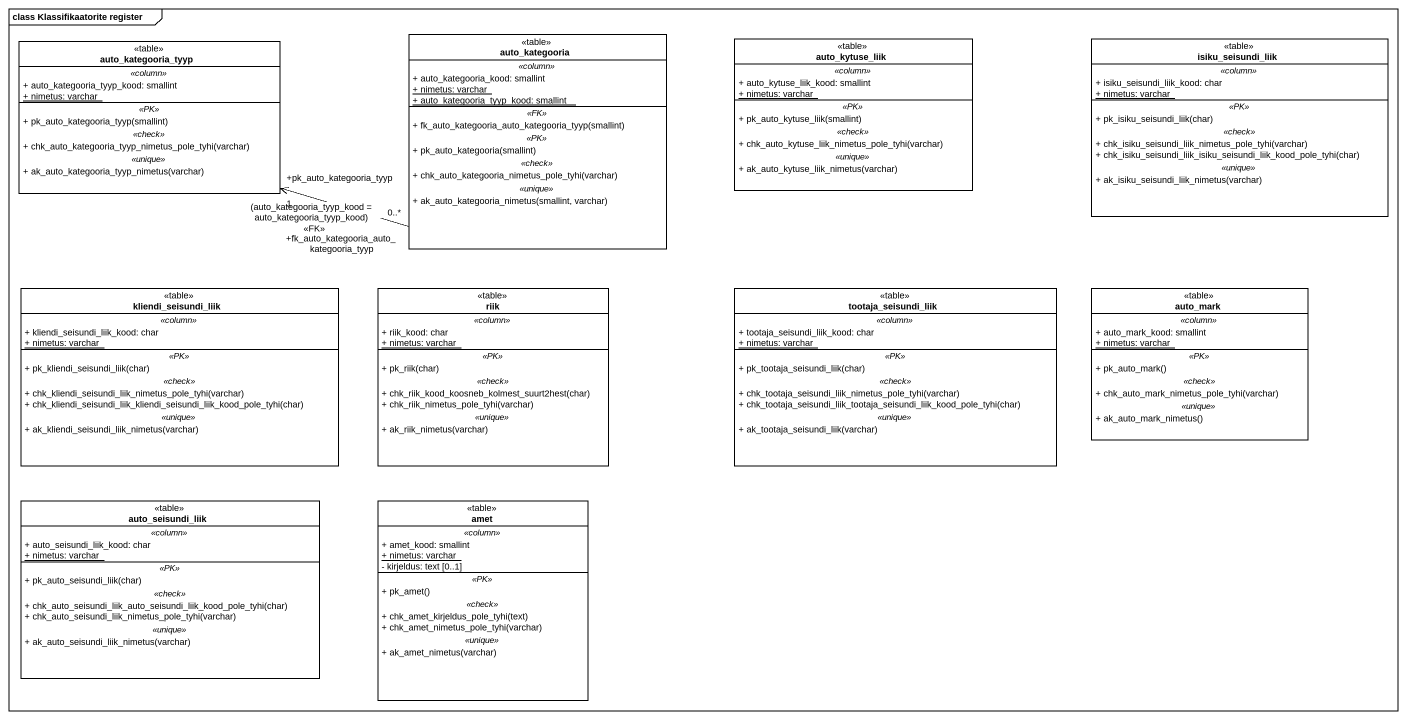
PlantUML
@startuml
mainframe class Klassifikaatorite register
hide circle
hide empty members
skinparam classAttributeIconSize 0
class auto_kategooria_tyyp <<table>> #FFFFFF {
  .. <<column>> ..
  + auto_kategooria_tyyp_kood: smallint
  {static} + nimetus: varchar
  .. <<PK>> ..
  + pk_auto_kategooria_tyyp(smallint)
  .. <<check>> ..
  + chk_auto_kategooria_tyyp_nimetus_pole_tyhi(varchar)
  .. <<unique>> ..
  + ak_auto_kategooria_tyyp_nimetus(varchar)
}
class auto_kategooria <<table>> #FFFFFF {
  .. <<column>> ..
  + auto_kategooria_kood: smallint
  {static} + nimetus: varchar
  {static} + auto_kategooria_tyyp_kood: smallint
  .. <<FK>> ..
  + fk_auto_kategooria_auto_kategooria_tyyp(smallint)
  .. <<PK>> ..
  + pk_auto_kategooria(smallint)
  .. <<check>> ..
  + chk_auto_kategooria_nimetus_pole_tyhi(varchar)
  .. <<unique>> ..
  + ak_auto_kategooria_nimetus(smallint, varchar)
}
class auto_kytuse_liik <<table>> #FFFFFF {
  .. <<column>> ..
  + auto_kytuse_liik_kood: smallint
  {static} + nimetus: varchar
  .. <<PK>> ..
  + pk_auto_kytuse_liik(smallint)
  .. <<check>> ..
  + chk_auto_kytuse_liik_nimetus_pole_tyhi(varchar)
  .. <<unique>> ..
  + ak_auto_kytuse_liik_nimetus(varchar)
}
class isiku_seisundi_liik <<table>> #FFFFFF {
  .. <<column>> ..
  + isiku_seisundi_liik_kood: char
  {static} + nimetus: varchar
  .. <<PK>> ..
  + pk_isiku_seisundi_liik(char)
  .. <<check>> ..
  + chk_isiku_seisundi_liik_nimetus_pole_tyhi(varchar)
  + chk_isiku_seisundi_liik_isiku_seisundi_liik_kood_pole_tyhi(char)
  .. <<unique>> ..
  + ak_isiku_seisundi_liik_nimetus(varchar)
}
class kliendi_seisundi_liik <<table>> #FFFFFF {
  .. <<column>> ..
  + kliendi_seisundi_liik_kood: char
  {static} + nimetus: varchar
  .. <<PK>> ..
  + pk_kliendi_seisundi_liik(char)
  .. <<check>> ..
  + chk_kliendi_seisundi_liik_nimetus_pole_tyhi(varchar)
  + chk_kliendi_seisundi_liik_kliendi_seisundi_liik_kood_pole_tyhi(char)
  .. <<unique>> ..
  + ak_kliendi_seisundi_liik_nimetus(varchar)
}
class riik <<table>> #FFFFFF {
  .. <<column>> ..
  + riik_kood: char
  {static} + nimetus: varchar
  .. <<PK>> ..
  + pk_riik(char)
  .. <<check>> ..
  + chk_riik_kood_koosneb_kolmest_suurt2hest(char)
  + chk_riik_nimetus_pole_tyhi(varchar)
  .. <<unique>> ..
  + ak_riik_nimetus(varchar)
}
class tootaja_seisundi_liik <<table>> #FFFFFF {
  .. <<column>> ..
  + tootaja_seisundi_liik_kood: char
  {static} + nimetus: varchar
  .. <<PK>> ..
  + pk_tootaja_seisundi_liik(char)
  .. <<check>> ..
  + chk_tootaja_seisundi_liik_nimetus_pole_tyhi(varchar)
  + chk_tootaja_seisundi_liik_tootaja_seisundi_liik_kood_pole_tyhi(char)
  .. <<unique>> ..
  + ak_tootaja_seisundi_liik(varchar)
}
class auto_mark <<table>> #FFFFFF {
  .. <<column>> ..
  + auto_mark_kood: smallint
  {static} + nimetus: varchar
  .. <<PK>> ..
  + pk_auto_mark()
  .. <<check>> ..
  + chk_auto_mark_nimetus_pole_tyhi(varchar)
  .. <<unique>> ..
  + ak_auto_mark_nimetus()
}
class auto_seisundi_liik <<table>> #FFFFFF {
  .. <<column>> ..
  + auto_seisundi_liik_kood: char
  {static} + nimetus: varchar
  .. <<PK>> ..
  + pk_auto_seisundi_liik(char)
  .. <<check>> ..
  + chk_auto_seisundi_liik_auto_seisundi_liik_kood_pole_tyhi(char)
  + chk_auto_seisundi_liik_nimetus_pole_tyhi(varchar)
  .. <<unique>> ..
  + ak_auto_seisundi_liik_nimetus(varchar)
}
class amet <<table>> #FFFFFF {
  .. <<column>> ..
  + amet_kood: smallint
  {static} + nimetus: varchar
  - kirjeldus: text [0..1]
  .. <<PK>> ..
  + pk_amet()
  .. <<check>> ..
  + chk_amet_kirjeldus_pole_tyhi(text)
  + chk_amet_nimetus_pole_tyhi(varchar)
  .. <<unique>> ..
  + ak_amet_nimetus(varchar)
}
auto_kategooria "+fk_auto_kategooria_auto_kategooria_tyyp\n0..*" -left-> "+pk_auto_kategooria_tyyp\n1" auto_kategooria_tyyp : (auto_kategooria_tyyp_kood = auto_kategooria_tyyp_kood)\n<<FK>>
@enduml
